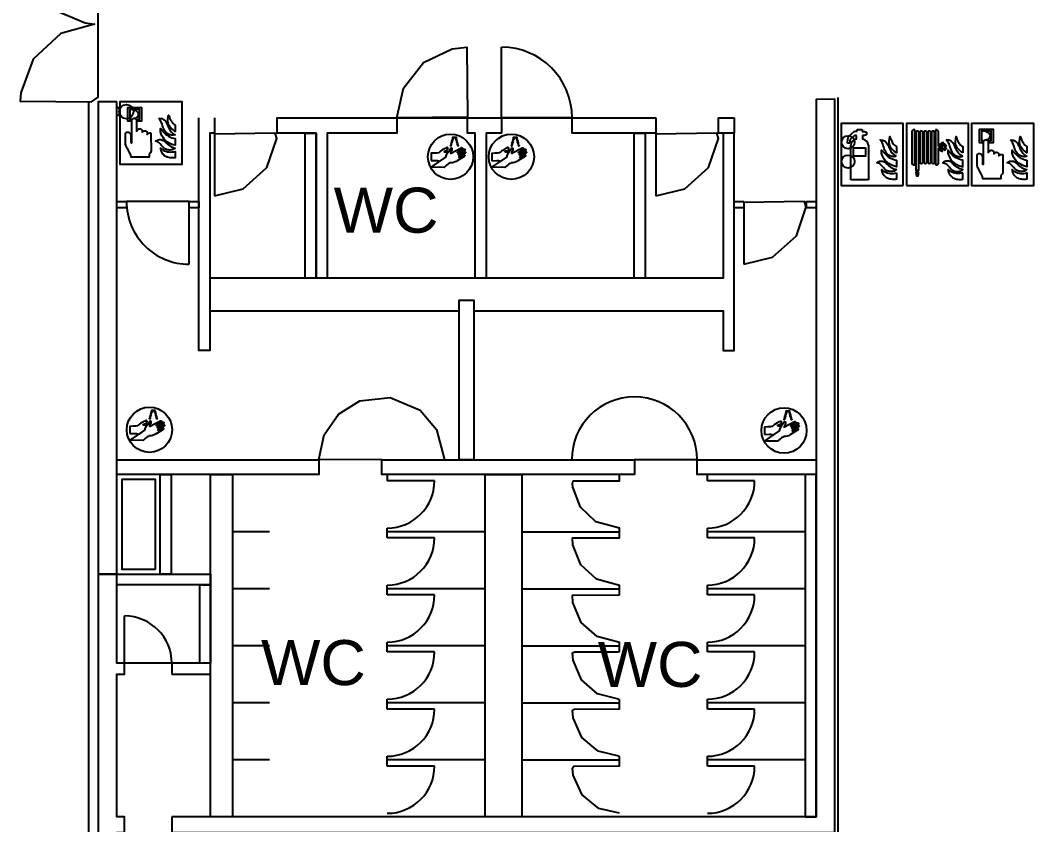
# Model space of a CAD drawing. Header units: metres. Extents: x 19 to 194, y 62 to 154.
# Drawn here: x 19.59 to 35.9, y 92.42 to 105.36 of the extents above; entities that cross this region are included whole.
import ezdxf

# ---------------------------------------------------------------- set-up
doc = ezdxf.new("R2010")
doc.units = ezdxf.units.M
doc.header["$MEASUREMENT"] = 0
doc.layers.add('ALL', color=7, linetype='Continuous')
doc.styles.add('Arial', font='Arial.ttf')

msp = doc.modelspace()

# ---------------------------------------------------------------- linework, layer by layer
at = {"layer": 'ALL', "color": 18, "lineweight": 25, "true_color": 0x000000}
for points in [[(19.585, 106.5578), (19.7094, 106.0129), (20.0943, 105.5484), (20.6307, 105.3204), (20.7813, 105.3014), (20.236, 105.1479), (19.7919, 104.7381), (19.5938, 104.1963), (19.5851, 104.0624), (20.7323, 104.0478), (20.84, 104.1232), (20.84, 106.4501), (20.7484, 106.5578), (19.7304, 106.5578)], [(21.14, 104.0478), (20.84, 104.0478), (20.84, 96.4503), (21.14, 96.4503)], [(21.18, 103.9578), (21.18, 103.8278), (21.14, 103.8278), (21.14, 103.9578)], [(22.025, 92.5403), (22.025, 92.2903), (32.7, 92.2903), (32.7, 104.0928), (32.4, 104.0903), (32.4, 92.5403)], [(25.65, 103.7953), (25.65, 103.5453), (24.525, 103.5453), (24.525, 101.2103), (24.35, 101.2103), (24.35, 103.5453), (23.72, 103.5453), (23.72, 103.7953)], [(27.335, 103.7953), (27.335, 103.5453), (27.085, 103.5453), (27.085, 101.2103), (26.91, 101.2103), (26.91, 103.5453), (26.785, 103.5453), (26.785, 103.7953)], [(29.82, 103.7953), (29.82, 103.5453), (28.47, 103.5453), (28.47, 103.7953)], [(31.08, 103.7953), (31.08, 103.5453), (30.83, 103.5453), (30.83, 103.7953)], [(26.89, 100.6853), (30.905, 100.6853), (30.905, 100.0453), (31.08, 100.0453), (31.08, 103.5453), (30.905, 103.5453), (30.905, 101.2103), (22.635, 101.2103), (22.635, 100.6853), (26.65, 100.6853), (26.65, 100.8603), (26.89, 100.8603), (26.89, 100.6853)], [(22.71, 102.5353), (23.1754, 102.6489), (23.5573, 102.9955), (23.7163, 103.4592), (23.6898, 103.5453), (22.71, 103.5302), (22.71, 102.6597)], [(24.175, 103.5453), (24.35, 103.5453), (24.35, 101.2103), (24.175, 101.2103)], [(29.645, 103.5453), (29.645, 101.2103), (29.47, 101.2103), (29.47, 103.5453)], [(29.82, 102.5353), (30.2854, 102.6489), (30.6673, 102.9955), (30.8263, 103.4592), (30.7998, 103.5453), (29.82, 103.5302), (29.82, 102.6597)], [(22.46, 102.4452), (22.46, 102.3452), (22.305, 102.3452), (22.305, 102.4452)], [(31.235, 102.4452), (31.235, 102.3452), (31.08, 102.3452), (31.08, 102.4452)], [(31.235, 101.4352), (31.7004, 101.5488), (32.0823, 101.8954), (32.2413, 102.3591), (32.2148, 102.4452), (31.235, 102.4301), (31.235, 101.5596)], [(32.4, 102.4452), (32.4, 102.3452), (32.245, 102.3452), (32.245, 102.4452)], [(26.89, 100.8603), (26.89, 98.2903), (26.65, 98.2903), (26.65, 100.8603)], [(24.395, 98.2903), (24.395, 98.0503), (21.14, 98.0503), (21.14, 98.2903)], [(29.475, 98.2903), (29.475, 98.0503), (25.405, 98.0503), (25.405, 98.2903)], [(30.485, 98.2903), (32.4, 98.2903), (32.4, 98.0503), (30.485, 98.0503)], [(21.76, 96.5303), (21.76, 97.9703), (21.22, 97.9703), (21.2201, 96.5303)], [(22.015, 98.0503), (22.015, 96.4503), (21.84, 96.4503), (21.84, 98.0503)], [(23, 98.0503), (23, 92.5403), (22.6501, 92.5403), (22.6501, 98.0503)], [(27.66, 98.0503), (27.66, 92.5403), (27.07, 92.5403), (27.07, 98.0503)], [(21.265, 95.0153), (21.14, 95.0153), (21.14, 96.4503), (20.84, 96.4503), (20.84, 92.2303), (21.14, 92.2303), (21.14, 92.2903), (21.265, 92.2903), (21.265, 92.5403), (21.14, 92.5403), (21.14, 94.8403), (21.265, 94.8403)], [(22.65, 96.4503), (22.65, 96.2753), (21.14, 96.2753), (21.14, 96.4503)], [(22.65, 96.2753), (22.65, 95.0153), (22.475, 95.0153), (22.475, 96.2753)]]:
    msp.add_lwpolyline(points, close=True, dxfattribs=at)
for points in [[(25.65, 103.7952), (25.7538, 104.2695), (26.0773, 104.6826), (26.539, 104.9033), (26.7747, 104.9302), (26.785, 103.8028), (25.6538, 103.7952), (26.785, 103.7952)], [(27.335, 103.7953), (27.335, 104.9303)], [(32.75, 104.1202), (32.75, 92.2653)], [(20.69, 92.2303), (20.69, 104.0478)], [(22.71, 103.7953), (22.71, 103.5453), (22.635, 103.5453), (22.635, 100.0453), (22.46, 100.0453), (22.46, 103.7953)], [(27.085, 103.7953), (28.47, 103.7953)], [(28.47, 103.7953), (27.335, 103.7953)], [(21.14, 102.3452), (21.14, 102.4452)], [(21.14, 102.4452), (21.295, 102.4452)], [(21.295, 102.3452), (21.14, 102.3452)], [(22.305, 102.4452), (21.295, 102.4452)], [(21.295, 102.4452), (21.295, 102.3452)], [(22.305, 101.4352), (22.305, 102.4452)], [(25.405, 98.2903), (24.395, 98.2931), (24.4781, 98.6914), (24.7111, 99.0242), (25.0543, 99.2375), (25.5419, 99.291), (26.023, 99.0892), (26.289, 98.7789), (26.415, 98.2903)], [(30.485, 98.2903), (29.4749, 98.2903)], [(26.255, 97.9503), (25.495, 97.9503)], [(25.4968, 97.9503), (25.4968, 98.0503)], [(29.235, 92.5986), (28.8987, 92.6771), (28.6335, 92.894), (28.4896, 93.2103), (28.4757, 93.3245), (28.498, 93.3586), (29.235, 93.362), (29.235, 93.5069), (29.2256, 93.517), (28.89, 93.5998), (28.6277, 93.82), (28.4878, 94.1381), (28.4754, 94.2523), (28.5077, 94.277), (29.235, 94.2824), (29.235, 94.4273), (29.2161, 94.4355), (28.8813, 94.5226), (28.6219, 94.7461), (28.4861, 95.066), (28.4751, 95.1801), (28.5174, 95.1953), (29.2127, 95.1953), (29.235, 95.2027), (29.235, 95.3476), (28.8727, 95.4455), (28.6163, 95.6722), (28.4845, 95.9938), (28.475, 96.1079), (29.2224, 96.1136), (29.235, 96.1231), (29.235, 96.2679), (28.8642, 96.3686), (28.6107, 96.5985), (28.483, 96.9217), (28.4787, 97.032), (29.232, 97.032), (29.235, 97.1883), (28.8557, 97.2917), (28.6053, 97.5248), (28.4817, 97.8496), (28.4762, 97.9067), (28.4884, 97.9503), (29.235, 97.9512), (29.235, 98.0503)], [(30.65, 97.9503), (30.65, 98.0503)], [(31.41, 97.9503), (30.65, 97.9503)], [(32.225, 98.0503), (32.225, 92.5403), (32.4, 92.5403), (32.4, 98.0503)], [(23.6, 97.132), (23, 97.132)], [(25.495, 97.032), (25.495, 97.1903)], [(27.07, 97.132), (25.495, 97.132)], [(27.66, 97.132), (29.235, 97.132)], [(30.65, 97.032), (30.65, 97.1903)], [(32.225, 97.1319), (30.65, 97.1319)], [(26.255, 97.032), (25.495, 97.032)], [(31.41, 97.0319), (30.65, 97.0319)], [(23.6, 96.2136), (23, 96.2136)], [(25.495, 96.1137), (25.495, 96.272)], [(27.07, 96.2136), (25.495, 96.2136)], [(27.66, 96.2136), (29.235, 96.2136)], [(30.65, 96.1136), (30.65, 96.2719)], [(32.225, 96.2136), (30.65, 96.2136)], [(26.255, 96.1136), (25.495, 96.1136)], [(31.41, 96.1136), (30.65, 96.1136)], [(21.265, 95.0153), (21.265, 95.7753)], [(25.495, 95.1953), (25.495, 95.3536)], [(30.65, 95.1953), (30.65, 95.3536)], [(23.6, 95.2953), (23, 95.2953)], [(27.07, 95.2953), (25.495, 95.2953)], [(26.255, 95.1953), (25.495, 95.1953)], [(27.66, 95.2953), (29.235, 95.2953)], [(32.225, 95.2953), (30.65, 95.2953)], [(31.41, 95.1953), (30.65, 95.1953)], [(22.025, 95.0153), (21.265, 95.0153)], [(22.025, 95.0153), (22.025, 94.8403)], [(22.65, 95.0153), (22.025, 95.0153)], [(22.65, 94.8403), (22.65, 95.0153)], [(22.025, 94.8403), (22.65, 94.8403)], [(23.6, 94.377), (23, 94.377)], [(25.495, 94.277), (25.495, 94.4353)], [(27.07, 94.377), (25.495, 94.377)], [(27.66, 94.377), (29.235, 94.377)], [(30.65, 94.277), (30.65, 94.4353)], [(32.225, 94.3769), (30.65, 94.3769)], [(26.255, 94.277), (25.495, 94.277)], [(31.41, 94.2769), (30.65, 94.2769)], [(25.495, 93.3587), (25.495, 93.517)], [(30.65, 93.3586), (30.65, 93.5169)], [(23.6, 93.4586), (23, 93.4586)], [(27.07, 93.4586), (25.495, 93.4586)], [(26.255, 93.3586), (25.495, 93.3586)], [(27.66, 93.4586), (29.235, 93.4586)], [(32.225, 93.4586), (30.65, 93.4586)], [(31.41, 93.3586), (30.65, 93.3586)]]:
    msp.add_lwpolyline(points, dxfattribs=at)
at = {"layer": 'ALL', "color": 1, "lineweight": 25}
for points in [[(21.69, 104.0478), (21.19, 104.0478), (21.19, 103.0478), (22.19, 103.0478)], [(35.4043, 103.7018), (34.9043, 103.7018), (34.9043, 102.7018), (35.9043, 102.7018)], [(32.9111, 103.4484), (32.9231, 103.4944)], [(32.9232, 103.4944), (33.0205, 103.5761)], [(33.0209, 103.5084), (32.9457, 103.4397)], [(33.0205, 103.5761), (33.0616, 103.5761)], [(33.0497, 103.5084), (33.021, 103.5084)], [(33.0497, 103.4484), (33.0497, 103.5084)], [(33.0616, 103.5761), (33.0616, 103.6057)], [(33.0616, 103.6057), (33.1408, 103.6057)], [(33.1408, 103.6057), (33.1408, 103.5711)], [(33.1408, 103.5711), (33.1787, 103.5711)], [(33.1497, 103.5084), (33.1497, 103.4484)], [(33.1787, 103.5084), (33.1497, 103.5084)], [(33.1787, 103.5711), (33.2123, 103.5626)], [(33.2123, 103.5184), (33.1787, 103.5084)], [(33.2123, 103.5626), (33.2123, 103.5185)], [(34.3458, 103.6021), (34.322, 103.6021)], [(34.322, 103.6021), (34.322, 103.036)], [(34.3696, 103.5797), (34.3458, 103.6021)], [(34.3695, 103.3315), (34.3695, 103.5798)], [(32.9076, 103.3845), (32.9111, 103.4483)], [(32.9412, 103.3845), (32.9076, 103.3845)], [(32.9457, 103.4397), (32.9412, 103.3845)], [(32.9583, 102.7973), (32.9583, 103.3513)], [(33.2411, 103.3513), (33.2411, 102.7973)], [(34.3806, 103.3314), (34.3695, 103.3314)], [(34.3695, 103.0543), (34.3695, 103.3106)], [(34.3695, 103.3106), (34.3806, 103.3106)], [(34.4386, 103.3314), (34.3979, 103.3314)], [(34.3979, 103.3106), (34.4386, 103.3106)], [(34.4386, 103.3721), (34.4386, 103.3314)], [(34.4386, 103.3106), (34.4386, 103.2699)], [(34.4594, 103.3314), (34.4594, 103.3721)], [(34.5001, 103.3314), (34.4594, 103.3314)], [(34.4594, 103.3106), (34.5001, 103.3106)], [(34.4594, 103.2699), (34.4594, 103.3106)], [(34.322, 103.036), (34.3458, 103.036)], [(34.3458, 103.036), (34.3696, 103.0543)], [(33.2411, 102.7973), (32.9583, 102.7973)]]:
    msp.add_lwpolyline(points, dxfattribs=at)
for points in [[(21.19, 103.0478), (22.19, 103.0478), (22.19, 104.0478), (21.19, 104.0478)], [(21.3726, 103.7389), (21.3159, 103.7389), (21.3159, 103.9585), (21.5355, 103.9585), (21.5355, 103.7389), (21.4713, 103.7389), (21.4713, 103.772), (21.5024, 103.772), (21.5024, 103.9247), (21.349, 103.9247), (21.349, 103.772), (21.3726, 103.772), (21.3726, 103.7389)], [(22.0621, 103.5857), (22.0444, 103.6003), (22.0268, 103.6159), (22.0107, 103.633), (21.9961, 103.6512), (21.9837, 103.6704), (21.9733, 103.6911), (21.9665, 103.7129), (21.9629, 103.7358), (21.9629, 103.7597), (21.9733, 103.836), (21.98, 103.8189), (21.9873, 103.8012), (21.9946, 103.783), (22.0029, 103.7654), (22.0122, 103.7477), (22.0221, 103.7306), (22.034, 103.715), (22.047, 103.7005), (22.0626, 103.6875), (22.0802, 103.6766), (22.0802, 103.5728), (22.0621, 103.5857)], [(21.2809, 103.5464), (21.2845, 103.5526), (21.2892, 103.5573), (21.2944, 103.5609), (21.2996, 103.5625), (21.3058, 103.564), (21.3121, 103.564), (21.3188, 103.5635), (21.3245, 103.5625), (21.3307, 103.5614), (21.35, 103.5474), (21.3588, 103.5329), (21.3635, 103.5173), (21.3645, 103.5012), (21.3661, 103.3934), (21.3681, 103.3905), (21.379, 103.3905), (21.3816, 103.3934), (21.3816, 103.744), (21.3817, 103.7461), (21.3818, 103.7482), (21.3821, 103.7503), (21.3824, 103.7524), (21.3828, 103.7545), (21.3834, 103.7565), (21.384, 103.7585), (21.3847, 103.7604), (21.3855, 103.7624), (21.3864, 103.7642), (21.3874, 103.7661), (21.3884, 103.7678), (21.3896, 103.7695), (21.3908, 103.7712), (21.3921, 103.7727), (21.3934, 103.7742), (21.3948, 103.7756), (21.3963, 103.777), (21.3979, 103.7782), (21.3995, 103.7794), (21.4011, 103.7805), (21.4028, 103.7814), (21.4046, 103.7823), (21.4064, 103.7831), (21.4082, 103.7838), (21.41, 103.7844), (21.4119, 103.7848), (21.4138, 103.7852), (21.4157, 103.7855), (21.4176, 103.7856), (21.4195, 103.7857), (21.4214, 103.7856), (21.4234, 103.7855), (21.4253, 103.7852), (21.4272, 103.7848), (21.429, 103.7844), (21.4309, 103.7838), (21.4327, 103.7831), (21.4345, 103.7823), (21.4362, 103.7814), (21.4379, 103.7805), (21.4396, 103.7794), (21.4412, 103.7782), (21.4427, 103.777), (21.4442, 103.7756), (21.4456, 103.7742), (21.447, 103.7727), (21.4483, 103.7712), (21.4495, 103.7695), (21.4506, 103.7678), (21.4517, 103.7661), (21.4527, 103.7642), (21.4536, 103.7624), (21.4544, 103.7604), (21.4551, 103.7585), (21.4557, 103.7565), (21.4562, 103.7545), (21.4567, 103.7524), (21.457, 103.7503), (21.4572, 103.7482), (21.4574, 103.7461), (21.4574, 103.744), (21.4574, 103.7437), (21.4574, 103.5798), (21.4657, 103.5957), (21.4709, 103.6004), (21.4766, 103.6045), (21.4891, 103.6118), (21.4959, 103.6144), (21.5026, 103.616), (21.5094, 103.617), (21.5166, 103.617), (21.5234, 103.6154), (21.5291, 103.6128), (21.5338, 103.6092), (21.5374, 103.605), (21.541, 103.6004), (21.5441, 103.5952), (21.5462, 103.59), (21.5478, 103.5848), (21.5493, 103.5791), (21.5504, 103.5729), (21.5494, 103.5602), (21.5561, 103.5713), (21.5618, 103.5749), (21.568, 103.5786), (21.5743, 103.5812), (21.581, 103.5832), (21.5878, 103.5843), (21.5945, 103.5848), (21.6007, 103.5832), (21.6075, 103.5812), (21.6132, 103.5775), (21.6179, 103.5744), (21.621, 103.5703), (21.6231, 103.5661), (21.6246, 103.5614), (21.6257, 103.5568), (21.6267, 103.5521), (21.6272, 103.5469), (21.6283, 103.5417), (21.6293, 103.537), (21.6277, 103.5248), (21.6355, 103.5355), (21.6407, 103.5386), (21.6459, 103.5417), (21.6516, 103.5448), (21.6568, 103.5474), (21.6625, 103.549), (21.6682, 103.55), (21.6739, 103.55), (21.6802, 103.549), (21.69, 103.5419), (21.6911, 103.2534), (21.69, 103.251), (21.6854, 103.2406), (21.6797, 103.2309), (21.6734, 103.2229), (21.6682, 103.2185), (21.6641, 103.214), (21.661, 103.2091), (21.6594, 103.2039), (21.6594, 103.1575), (21.3729, 103.1575), (21.3644, 103.1954), (21.3437, 103.2354), (21.323, 103.2759), (21.3121, 103.2956), (21.3011, 103.3158), (21.2908, 103.3356), (21.2809, 103.3701)], [(21.8175, 103.7872), (21.8622, 103.7799), (21.8959, 103.7628), (21.9213, 103.7374), (21.9416, 103.7067), (21.9582, 103.6725), (21.9738, 103.6361), (21.9909, 103.6013), (22.0122, 103.5686), (22.0402, 103.5411), (22.0771, 103.5208), (22.0636, 103.5167), (22.0496, 103.5141), (22.035, 103.5136), (22.021, 103.5146), (22.0065, 103.5172), (21.9925, 103.5208), (21.979, 103.526), (21.9655, 103.5328), (21.9535, 103.5401), (21.9421, 103.5484), (21.9213, 103.5686), (21.9058, 103.5904), (21.8933, 103.6143), (21.8834, 103.6392), (21.8757, 103.6652), (21.8673, 103.6911), (21.859, 103.7166), (21.8481, 103.7415), (21.8346, 103.7654), (21.8175, 103.7872)], [(33.8043, 102.7018), (33.8043, 103.7018), (32.8043, 103.7018), (32.8043, 102.7018)], [(33.8543, 102.7018), (34.8543, 102.7018), (34.8543, 103.7018), (33.8543, 103.7018)], [(34.9043, 102.7018), (35.9043, 102.7018), (35.9043, 103.7018), (34.9043, 103.7018)], [(22.0802, 103.4599), (22.0802, 103.3524), (22.048, 103.3592), (22.0159, 103.3701), (21.9852, 103.3851), (21.9561, 103.4033), (21.9291, 103.4246), (21.9047, 103.449), (21.8835, 103.4755), (21.8653, 103.5046), (21.8513, 103.5352), (21.8414, 103.5674), (21.8414, 103.6193), (21.8601, 103.5954), (21.8803, 103.5731), (21.9016, 103.5518), (21.924, 103.5316), (21.9478, 103.5134), (21.9728, 103.4973), (21.9987, 103.4838), (22.0252, 103.4729), (22.0522, 103.4646), (22.0802, 103.4599)], [(33.6944, 103.3305), (33.6944, 103.2267), (33.6763, 103.2396), (33.6586, 103.2542), (33.641, 103.2698), (33.6249, 103.2869), (33.6103, 103.3051), (33.5979, 103.3243), (33.5875, 103.345), (33.5807, 103.3668), (33.5771, 103.3897), (33.5771, 103.4136), (33.5875, 103.4899), (33.5942, 103.4728), (33.6015, 103.4551), (33.6088, 103.4369), (33.6171, 103.4193), (33.6264, 103.4016), (33.6363, 103.3845), (33.6482, 103.3689), (33.6612, 103.3544), (33.6768, 103.3414), (33.6944, 103.3305)], [(33.988, 103.6021), (33.9643, 103.6021), (33.9405, 103.5797), (33.9405, 103.0543), (33.9643, 103.036), (33.988, 103.036)], [(34.0531, 103.5618), (34.0531, 103.5626), (34.053, 103.5634), (34.0528, 103.5642), (34.0526, 103.565), (34.0524, 103.5658), (34.0521, 103.5665), (34.0517, 103.5673), (34.0513, 103.568), (34.0509, 103.5688), (34.0503, 103.5695), (34.0498, 103.5702), (34.0492, 103.5709), (34.0485, 103.5715), (34.0478, 103.5721), (34.0471, 103.5727), (34.0463, 103.5733), (34.0454, 103.5739), (34.0446, 103.5744), (34.0437, 103.5749), (34.0427, 103.5754), (34.0418, 103.5758), (34.0408, 103.5762), (34.0398, 103.5765), (34.0387, 103.5769), (34.0376, 103.5771), (34.0366, 103.5774), (34.0355, 103.5776), (34.0343, 103.5778), (34.0332, 103.5779), (34.0321, 103.578), (34.0309, 103.5781), (34.0298, 103.5781), (34.0287, 103.5781), (34.0275, 103.578), (34.0264, 103.5779), (34.0253, 103.5778), (34.0241, 103.5776), (34.023, 103.5774), (34.0219, 103.5771), (34.0209, 103.5769), (34.0198, 103.5765), (34.0188, 103.5762), (34.0178, 103.5758), (34.0169, 103.5754), (34.0159, 103.5749), (34.015, 103.5744), (34.0142, 103.5739), (34.0133, 103.5733), (34.0125, 103.5727), (34.0118, 103.5721), (34.0111, 103.5715), (34.0104, 103.5709), (34.0098, 103.5702), (34.0093, 103.5695), (34.0087, 103.5688), (34.0083, 103.568), (34.0079, 103.5673), (34.0075, 103.5665), (34.0072, 103.5658), (34.0069, 103.565), (34.0068, 103.5642), (34.0066, 103.5634), (34.0065, 103.5626), (34.0065, 103.5618), (34.0065, 102.9494), (34.0531, 102.9494)], [(34.1162, 103.5618), (34.1162, 103.5626), (34.1161, 103.5634), (34.1159, 103.5642), (34.1157, 103.565), (34.1155, 103.5658), (34.1152, 103.5665), (34.1148, 103.5673), (34.1144, 103.568), (34.114, 103.5688), (34.1134, 103.5695), (34.1129, 103.5702), (34.1123, 103.5709), (34.1116, 103.5715), (34.1109, 103.5721), (34.1102, 103.5727), (34.1094, 103.5733), (34.1085, 103.5739), (34.1077, 103.5744), (34.1068, 103.5749), (34.1058, 103.5754), (34.1049, 103.5758), (34.1039, 103.5762), (34.1029, 103.5765), (34.1018, 103.5769), (34.1007, 103.5771), (34.0997, 103.5774), (34.0986, 103.5776), (34.0974, 103.5778), (34.0963, 103.5779), (34.0952, 103.578), (34.094, 103.5781), (34.0929, 103.5781), (34.0918, 103.5781), (34.0906, 103.578), (34.0895, 103.5779), (34.0884, 103.5778), (34.0872, 103.5776), (34.0861, 103.5774), (34.085, 103.5771), (34.084, 103.5769), (34.0829, 103.5765), (34.0819, 103.5762), (34.0809, 103.5758), (34.08, 103.5754), (34.079, 103.5749), (34.0781, 103.5744), (34.0773, 103.5739), (34.0764, 103.5733), (34.0756, 103.5727), (34.0749, 103.5721), (34.0742, 103.5715), (34.0735, 103.5709), (34.0729, 103.5702), (34.0724, 103.5695), (34.0718, 103.5688), (34.0714, 103.568), (34.071, 103.5673), (34.0706, 103.5665), (34.0703, 103.5658), (34.07, 103.565), (34.0699, 103.5642), (34.0697, 103.5634), (34.0696, 103.5626), (34.0696, 103.5618), (34.0696, 103.0761), (34.0696, 103.0753), (34.0697, 103.0745), (34.0699, 103.0737), (34.07, 103.0729), (34.0703, 103.0721), (34.0706, 103.0713), (34.071, 103.0706), (34.0714, 103.0698), (34.0718, 103.0691), (34.0724, 103.0684), (34.0729, 103.0677), (34.0735, 103.067), (34.0742, 103.0664), (34.0749, 103.0657), (34.0756, 103.0651), (34.0764, 103.0645), (34.0773, 103.064), (34.0781, 103.0635), (34.079, 103.063), (34.08, 103.0625), (34.0809, 103.0621), (34.0819, 103.0617), (34.0829, 103.0613), (34.084, 103.061), (34.085, 103.0607), (34.0861, 103.0605), (34.0872, 103.0603), (34.0884, 103.0601), (34.0895, 103.0599), (34.0906, 103.0598), (34.0918, 103.0598), (34.0929, 103.0598), (34.094, 103.0598), (34.0952, 103.0598), (34.0963, 103.0599), (34.0974, 103.0601), (34.0986, 103.0603), (34.0997, 103.0605), (34.1007, 103.0607), (34.1018, 103.061), (34.1029, 103.0613), (34.1039, 103.0617), (34.1049, 103.0621), (34.1058, 103.0625), (34.1068, 103.063), (34.1077, 103.0635), (34.1085, 103.064), (34.1094, 103.0645), (34.1102, 103.0651), (34.1109, 103.0657), (34.1116, 103.0664), (34.1123, 103.067), (34.1129, 103.0677), (34.1134, 103.0684), (34.114, 103.0691), (34.1144, 103.0698), (34.1148, 103.0706), (34.1152, 103.0713), (34.1155, 103.0721), (34.1157, 103.0729), (34.1159, 103.0737), (34.1161, 103.0745), (34.1162, 103.0753), (34.1162, 103.0761)], [(34.1805, 103.5618), (34.1805, 103.5626), (34.1804, 103.5634), (34.1802, 103.5642), (34.18, 103.565), (34.1798, 103.5658), (34.1795, 103.5665), (34.1791, 103.5673), (34.1787, 103.568), (34.1783, 103.5688), (34.1777, 103.5695), (34.1772, 103.5702), (34.1766, 103.5709), (34.1759, 103.5715), (34.1752, 103.5721), (34.1745, 103.5727), (34.1737, 103.5733), (34.1728, 103.5739), (34.172, 103.5744), (34.1711, 103.5749), (34.1701, 103.5754), (34.1692, 103.5758), (34.1682, 103.5762), (34.1672, 103.5765), (34.1661, 103.5769), (34.165, 103.5771), (34.164, 103.5774), (34.1629, 103.5776), (34.1617, 103.5778), (34.1606, 103.5779), (34.1595, 103.578), (34.1583, 103.5781), (34.1572, 103.5781), (34.1561, 103.5781), (34.1549, 103.578), (34.1538, 103.5779), (34.1527, 103.5778), (34.1515, 103.5776), (34.1504, 103.5774), (34.1493, 103.5771), (34.1483, 103.5769), (34.1472, 103.5765), (34.1462, 103.5762), (34.1452, 103.5758), (34.1443, 103.5754), (34.1433, 103.5749), (34.1424, 103.5744), (34.1416, 103.5739), (34.1407, 103.5733), (34.1399, 103.5727), (34.1392, 103.5721), (34.1385, 103.5715), (34.1378, 103.5709), (34.1372, 103.5702), (34.1367, 103.5695), (34.1361, 103.5688), (34.1357, 103.568), (34.1353, 103.5673), (34.1349, 103.5665), (34.1346, 103.5658), (34.1343, 103.565), (34.1342, 103.5642), (34.134, 103.5634), (34.1339, 103.5626), (34.1339, 103.5618), (34.1339, 103.0761), (34.1339, 103.0753), (34.134, 103.0745), (34.1342, 103.0737), (34.1343, 103.0729), (34.1346, 103.0721), (34.1349, 103.0713), (34.1353, 103.0706), (34.1357, 103.0698), (34.1361, 103.0691), (34.1367, 103.0684), (34.1372, 103.0677), (34.1378, 103.067), (34.1385, 103.0664), (34.1392, 103.0657), (34.1399, 103.0651), (34.1407, 103.0645), (34.1416, 103.064), (34.1424, 103.0635), (34.1433, 103.063), (34.1443, 103.0625), (34.1452, 103.0621), (34.1462, 103.0617), (34.1472, 103.0613), (34.1483, 103.061), (34.1493, 103.0607), (34.1504, 103.0605), (34.1515, 103.0603), (34.1527, 103.0601), (34.1538, 103.0599), (34.1549, 103.0598), (34.1561, 103.0598), (34.1572, 103.0598), (34.1583, 103.0598), (34.1595, 103.0598), (34.1606, 103.0599), (34.1617, 103.0601), (34.1629, 103.0603), (34.164, 103.0605), (34.165, 103.0607), (34.1661, 103.061), (34.1672, 103.0613), (34.1682, 103.0617), (34.1692, 103.0621), (34.1701, 103.0625), (34.1711, 103.063), (34.172, 103.0635), (34.1728, 103.064), (34.1737, 103.0645), (34.1745, 103.0651), (34.1752, 103.0657), (34.1759, 103.0664), (34.1766, 103.067), (34.1772, 103.0677), (34.1777, 103.0684), (34.1783, 103.0691), (34.1787, 103.0698), (34.1791, 103.0706), (34.1795, 103.0713), (34.1798, 103.0721), (34.18, 103.0729), (34.1802, 103.0737), (34.1804, 103.0745), (34.1805, 103.0753), (34.1805, 103.0761)], [(34.2449, 103.5618), (34.2449, 103.5626), (34.2448, 103.5634), (34.2446, 103.5642), (34.2444, 103.565), (34.2442, 103.5658), (34.2439, 103.5665), (34.2435, 103.5673), (34.2431, 103.568), (34.2427, 103.5688), (34.2421, 103.5695), (34.2416, 103.5702), (34.241, 103.5709), (34.2403, 103.5715), (34.2396, 103.5721), (34.2389, 103.5727), (34.2381, 103.5733), (34.2372, 103.5739), (34.2364, 103.5744), (34.2355, 103.5749), (34.2345, 103.5754), (34.2336, 103.5758), (34.2326, 103.5762), (34.2316, 103.5765), (34.2305, 103.5769), (34.2294, 103.5771), (34.2284, 103.5774), (34.2273, 103.5776), (34.2261, 103.5778), (34.225, 103.5779), (34.2239, 103.578), (34.2227, 103.5781), (34.2216, 103.5781), (34.2205, 103.5781), (34.2193, 103.578), (34.2182, 103.5779), (34.2171, 103.5778), (34.2159, 103.5776), (34.2148, 103.5774), (34.2137, 103.5771), (34.2127, 103.5769), (34.2116, 103.5765), (34.2106, 103.5762), (34.2096, 103.5758), (34.2087, 103.5754), (34.2077, 103.5749), (34.2068, 103.5744), (34.206, 103.5739), (34.2051, 103.5733), (34.2043, 103.5727), (34.2036, 103.5721), (34.2029, 103.5715), (34.2022, 103.5709), (34.2016, 103.5702), (34.2011, 103.5695), (34.2005, 103.5688), (34.2001, 103.568), (34.1997, 103.5673), (34.1993, 103.5665), (34.199, 103.5658), (34.1987, 103.565), (34.1986, 103.5642), (34.1984, 103.5634), (34.1983, 103.5626), (34.1983, 103.5618), (34.1983, 103.0761), (34.1983, 103.0753), (34.1984, 103.0745), (34.1986, 103.0737), (34.1987, 103.0729), (34.199, 103.0721), (34.1993, 103.0713), (34.1997, 103.0706), (34.2001, 103.0698), (34.2005, 103.0691), (34.2011, 103.0684), (34.2016, 103.0677), (34.2022, 103.067), (34.2029, 103.0664), (34.2036, 103.0657), (34.2043, 103.0651), (34.2051, 103.0645), (34.206, 103.064), (34.2068, 103.0635), (34.2077, 103.063), (34.2087, 103.0625), (34.2096, 103.0621), (34.2106, 103.0617), (34.2116, 103.0613), (34.2127, 103.061), (34.2137, 103.0607), (34.2148, 103.0605), (34.2159, 103.0603), (34.2171, 103.0601), (34.2182, 103.0599), (34.2193, 103.0598), (34.2205, 103.0598), (34.2216, 103.0598), (34.2227, 103.0598), (34.2239, 103.0598), (34.225, 103.0599), (34.2261, 103.0601), (34.2273, 103.0603), (34.2284, 103.0605), (34.2294, 103.0607), (34.2305, 103.061), (34.2316, 103.0613), (34.2326, 103.0617), (34.2336, 103.0621), (34.2345, 103.0625), (34.2355, 103.063), (34.2364, 103.0635), (34.2372, 103.064), (34.2381, 103.0645), (34.2389, 103.0651), (34.2396, 103.0657), (34.2403, 103.0664), (34.241, 103.067), (34.2416, 103.0677), (34.2421, 103.0684), (34.2427, 103.0691), (34.2431, 103.0698), (34.2435, 103.0706), (34.2439, 103.0713), (34.2442, 103.0721), (34.2444, 103.0729), (34.2446, 103.0737), (34.2448, 103.0745), (34.2449, 103.0753), (34.2449, 103.0761)], [(34.306, 103.5618), (34.306, 103.5626), (34.3059, 103.5634), (34.3057, 103.5642), (34.3055, 103.565), (34.3053, 103.5658), (34.305, 103.5665), (34.3046, 103.5673), (34.3042, 103.568), (34.3038, 103.5688), (34.3032, 103.5695), (34.3027, 103.5702), (34.3021, 103.5709), (34.3014, 103.5715), (34.3007, 103.5721), (34.3, 103.5727), (34.2992, 103.5733), (34.2983, 103.5739), (34.2975, 103.5744), (34.2966, 103.5749), (34.2956, 103.5754), (34.2947, 103.5758), (34.2937, 103.5762), (34.2927, 103.5765), (34.2916, 103.5769), (34.2905, 103.5771), (34.2895, 103.5774), (34.2884, 103.5776), (34.2872, 103.5778), (34.2861, 103.5779), (34.285, 103.578), (34.2838, 103.5781), (34.2827, 103.5781), (34.2816, 103.5781), (34.2804, 103.578), (34.2793, 103.5779), (34.2782, 103.5778), (34.277, 103.5776), (34.2759, 103.5774), (34.2748, 103.5771), (34.2738, 103.5769), (34.2727, 103.5765), (34.2717, 103.5762), (34.2707, 103.5758), (34.2698, 103.5754), (34.2688, 103.5749), (34.2679, 103.5744), (34.2671, 103.5739), (34.2662, 103.5733), (34.2654, 103.5727), (34.2647, 103.5721), (34.264, 103.5715), (34.2633, 103.5709), (34.2627, 103.5702), (34.2622, 103.5695), (34.2616, 103.5688), (34.2612, 103.568), (34.2608, 103.5673), (34.2604, 103.5665), (34.2601, 103.5658), (34.2598, 103.565), (34.2597, 103.5642), (34.2595, 103.5634), (34.2594, 103.5626), (34.2594, 103.5618), (34.2594, 103.0761), (34.2594, 103.0753), (34.2595, 103.0745), (34.2597, 103.0737), (34.2598, 103.0729), (34.2601, 103.0721), (34.2604, 103.0713), (34.2608, 103.0706), (34.2612, 103.0698), (34.2616, 103.0691), (34.2622, 103.0684), (34.2627, 103.0677), (34.2633, 103.067), (34.264, 103.0664), (34.2647, 103.0657), (34.2654, 103.0651), (34.2662, 103.0645), (34.2671, 103.064), (34.2679, 103.0635), (34.2688, 103.063), (34.2698, 103.0625), (34.2707, 103.0621), (34.2717, 103.0617), (34.2727, 103.0613), (34.2738, 103.061), (34.2748, 103.0607), (34.2759, 103.0605), (34.277, 103.0603), (34.2782, 103.0601), (34.2793, 103.0599), (34.2804, 103.0598), (34.2816, 103.0598), (34.2827, 103.0598), (34.2838, 103.0598), (34.285, 103.0598), (34.2861, 103.0599), (34.2872, 103.0601), (34.2884, 103.0603), (34.2895, 103.0605), (34.2905, 103.0607), (34.2916, 103.061), (34.2927, 103.0613), (34.2937, 103.0617), (34.2947, 103.0621), (34.2956, 103.0625), (34.2966, 103.063), (34.2975, 103.0635), (34.2983, 103.064), (34.2992, 103.0645), (34.3, 103.0651), (34.3007, 103.0657), (34.3014, 103.0664), (34.3021, 103.067), (34.3027, 103.0677), (34.3032, 103.0684), (34.3038, 103.0691), (34.3042, 103.0698), (34.3046, 103.0706), (34.305, 103.0713), (34.3053, 103.0721), (34.3055, 103.0729), (34.3057, 103.0737), (34.3059, 103.0745), (34.306, 103.0753), (34.306, 103.0761)], [(34.7604, 103.2267), (34.7423, 103.2396), (34.7246, 103.2542), (34.707, 103.2698), (34.6909, 103.2869), (34.6763, 103.3051), (34.6639, 103.3243), (34.6535, 103.345), (34.6467, 103.3668), (34.6431, 103.3897), (34.6431, 103.4136), (34.6535, 103.4899), (34.6602, 103.4728), (34.6675, 103.4551), (34.6748, 103.4369), (34.6831, 103.4193), (34.6924, 103.4016), (34.7023, 103.3845), (34.7142, 103.3689), (34.7272, 103.3544), (34.7428, 103.3414), (34.7604, 103.3305)], [(35.0868, 103.3929), (35.0301, 103.3929), (35.0301, 103.6125), (35.2497, 103.6125), (35.2497, 103.3929), (35.1855, 103.3929), (35.1855, 103.426), (35.2166, 103.426), (35.2166, 103.5787), (35.0632, 103.5787), (35.0632, 103.426), (35.0868, 103.426), (35.0868, 103.3929)], [(35.7763, 103.2396), (35.7586, 103.2542), (35.741, 103.2698), (35.7249, 103.2869), (35.7103, 103.3051), (35.6979, 103.3243), (35.6875, 103.345), (35.6807, 103.3668), (35.6771, 103.3897), (35.6771, 103.4136), (35.6875, 103.4899), (35.6942, 103.4728), (35.7015, 103.4551), (35.7088, 103.4369), (35.7171, 103.4193), (35.7264, 103.4016), (35.7363, 103.3845), (35.7482, 103.3689), (35.7612, 103.3544), (35.7768, 103.3414), (35.7944, 103.3305), (35.7944, 103.2267), (35.7763, 103.2396)], [(21.8709, 103.3368), (21.8554, 103.355), (21.8398, 103.3726), (21.8237, 103.3887), (21.8055, 103.4022), (21.7847, 103.4116), (21.7619, 103.4162), (21.7718, 103.424), (21.7832, 103.4303), (21.7951, 103.4355), (21.8076, 103.4391), (21.8211, 103.4417), (21.8346, 103.4422), (21.8481, 103.4417), (21.8616, 103.4391), (21.874, 103.4355), (21.8865, 103.4303), (21.9042, 103.4147), (21.9213, 103.3991), (21.9395, 103.383), (21.9576, 103.368), (21.9763, 103.3534), (21.9955, 103.3399), (22.0158, 103.328), (22.036, 103.3181), (22.0579, 103.3103), (22.0802, 103.3056), (22.0693, 103.2963), (22.0568, 103.2885), (22.0433, 103.2828), (22.0293, 103.2786), (22.0148, 103.2755), (22.0002, 103.2745), (21.9852, 103.2745), (21.9706, 103.2755), (21.9561, 103.2781), (21.9421, 103.2812), (21.9213, 103.2901), (21.9031, 103.3031), (21.8865, 103.3186), (21.8709, 103.3368)], [(21.9561, 103.1585), (21.9374, 103.1658), (21.9203, 103.1746), (21.9042, 103.1865), (21.8902, 103.2011), (21.8813, 103.2099), (21.8741, 103.2192), (21.8678, 103.2291), (21.8621, 103.2395), (21.8575, 103.2504), (21.8538, 103.2613), (21.8512, 103.2722), (21.8486, 103.2836), (21.8466, 103.294), (21.845, 103.3049), (21.8642, 103.2883), (21.885, 103.2748), (21.9068, 103.2628), (21.9302, 103.254), (21.9546, 103.2478), (21.9795, 103.2436), (22.0044, 103.2421), (22.0298, 103.2436), (22.0553, 103.2467), (22.0802, 103.253), (22.0802, 103.1491), (22.0589, 103.1481), (22.0371, 103.1481), (22.0158, 103.1486), (21.9951, 103.1502), (21.9753, 103.1538), (21.9561, 103.1585)], [(32.9978, 103.3028), (32.9978, 103.1809), (33.2016, 103.1809), (33.2016, 103.3028), (32.9978, 103.3028)], [(33.6914, 103.1747), (33.6779, 103.1706), (33.6639, 103.168), (33.6493, 103.1675), (33.6353, 103.1685), (33.6208, 103.1711), (33.6068, 103.1747), (33.5933, 103.1799), (33.5798, 103.1867), (33.5678, 103.194), (33.5564, 103.2023), (33.5356, 103.2225), (33.5201, 103.2443), (33.5076, 103.2682), (33.4977, 103.2931), (33.49, 103.3191), (33.4816, 103.345), (33.4733, 103.3705), (33.4624, 103.3954), (33.4489, 103.4193), (33.4318, 103.4411), (33.4765, 103.4338), (33.5102, 103.4167), (33.5356, 103.3913), (33.5559, 103.3606), (33.5725, 103.3264), (33.5881, 103.29), (33.6052, 103.2552), (33.6265, 103.2225), (33.6545, 103.195), (33.6914, 103.1747)], [(34.654, 103.29), (34.6384, 103.3264), (34.6218, 103.3606), (34.6015, 103.3913), (34.5761, 103.4167), (34.5424, 103.4338), (34.4977, 103.4411), (34.5148, 103.4193), (34.5283, 103.3954), (34.5392, 103.3705), (34.5475, 103.345), (34.5559, 103.3191), (34.5636, 103.2931), (34.5735, 103.2682), (34.586, 103.2443), (34.6015, 103.2225), (34.6223, 103.2023), (34.6337, 103.194), (34.6457, 103.1867), (34.6592, 103.1799), (34.6727, 103.1747), (34.6867, 103.1711), (34.7012, 103.1685), (34.7152, 103.1675), (34.7298, 103.168), (34.7438, 103.1706), (34.7573, 103.1747), (34.7204, 103.195), (34.6924, 103.2225), (34.6711, 103.2552)], [(34.9951, 103.2003), (34.9987, 103.2065), (35.0034, 103.2112), (35.0086, 103.2148), (35.0138, 103.2164), (35.02, 103.2179), (35.0263, 103.2179), (35.033, 103.2174), (35.0387, 103.2164), (35.0449, 103.2153), (35.0642, 103.2013), (35.073, 103.1868), (35.0777, 103.1712), (35.0787, 103.1551), (35.0803, 103.0473), (35.0823, 103.0444), (35.0932, 103.0444), (35.0958, 103.0473), (35.0958, 103.3979), (35.0959, 103.4), (35.096, 103.4021), (35.0963, 103.4042), (35.0966, 103.4063), (35.097, 103.4084), (35.0976, 103.4104), (35.0982, 103.4124), (35.0989, 103.4143), (35.0997, 103.4163), (35.1006, 103.4181), (35.1016, 103.42), (35.1026, 103.4217), (35.1038, 103.4234), (35.105, 103.4251), (35.1063, 103.4266), (35.1076, 103.4281), (35.109, 103.4295), (35.1105, 103.4309), (35.1121, 103.4321), (35.1137, 103.4333), (35.1153, 103.4344), (35.117, 103.4353), (35.1188, 103.4362), (35.1206, 103.437), (35.1224, 103.4377), (35.1242, 103.4383), (35.1261, 103.4387), (35.128, 103.4391), (35.1299, 103.4394), (35.1318, 103.4395), (35.1337, 103.4396), (35.1356, 103.4395), (35.1376, 103.4394), (35.1395, 103.4391), (35.1414, 103.4387), (35.1432, 103.4383), (35.1451, 103.4377), (35.1469, 103.437), (35.1487, 103.4362), (35.1504, 103.4353), (35.1521, 103.4344), (35.1538, 103.4333), (35.1554, 103.4321), (35.1569, 103.4309), (35.1584, 103.4295), (35.1598, 103.4281), (35.1612, 103.4266), (35.1625, 103.4251), (35.1637, 103.4234), (35.1648, 103.4217), (35.1659, 103.42), (35.1669, 103.4181), (35.1678, 103.4163), (35.1686, 103.4143), (35.1693, 103.4124), (35.1699, 103.4104), (35.1704, 103.4084), (35.1709, 103.4063), (35.1712, 103.4042), (35.1714, 103.4021), (35.1716, 103.4), (35.1716, 103.3979), (35.1716, 103.3976), (35.1716, 103.2337), (35.1799, 103.2496), (35.1851, 103.2543), (35.1908, 103.2584), (35.2033, 103.2657), (35.2101, 103.2683), (35.2168, 103.2699), (35.2236, 103.2709), (35.2308, 103.2709), (35.2376, 103.2693), (35.2433, 103.2667), (35.248, 103.2631), (35.2516, 103.2589), (35.2552, 103.2543), (35.2583, 103.2491), (35.2604, 103.2439), (35.262, 103.2387), (35.2635, 103.233), (35.2646, 103.2268), (35.2636, 103.2141), (35.2703, 103.2252), (35.276, 103.2288), (35.2822, 103.2325), (35.2885, 103.2351), (35.2952, 103.2371), (35.302, 103.2382), (35.3087, 103.2387), (35.3149, 103.2371), (35.3217, 103.2351), (35.3274, 103.2314), (35.3321, 103.2283), (35.3352, 103.2242), (35.3373, 103.22), (35.3388, 103.2153), (35.3399, 103.2107), (35.3409, 103.206), (35.3414, 103.2008), (35.3425, 103.1956), (35.3435, 103.1909), (35.3419, 103.1787), (35.3497, 103.1894), (35.3549, 103.1925), (35.3601, 103.1956), (35.3658, 103.1987), (35.371, 103.2013), (35.3767, 103.2029), (35.3824, 103.2039), (35.3881, 103.2039), (35.3944, 103.2029), (35.4042, 103.1958), (35.4053, 102.9073), (35.4042, 102.9049), (35.3996, 102.8945), (35.3939, 102.8848), (35.3876, 102.8768), (35.3824, 102.8724), (35.3783, 102.8679), (35.3752, 102.863), (35.3736, 102.8578), (35.3736, 102.8114), (35.0871, 102.8114), (35.0786, 102.8493), (35.0579, 102.8893), (35.0372, 102.9298), (35.0263, 102.9495), (35.0153, 102.9697), (35.005, 102.9895), (34.9951, 103.024)], [(35.5318, 103.4411), (35.5765, 103.4338), (35.6102, 103.4167), (35.6356, 103.3913), (35.6559, 103.3606), (35.6725, 103.3264), (35.6881, 103.29), (35.7052, 103.2552), (35.7265, 103.2225), (35.7545, 103.195), (35.7914, 103.1747), (35.7779, 103.1706), (35.7639, 103.168), (35.7493, 103.1675), (35.7353, 103.1685), (35.7208, 103.1711), (35.7068, 103.1747), (35.6933, 103.1799), (35.6798, 103.1867), (35.6678, 103.194), (35.6564, 103.2023), (35.6356, 103.2225), (35.6201, 103.2443), (35.6076, 103.2682), (35.5977, 103.2931), (35.59, 103.3191), (35.5816, 103.345), (35.5733, 103.3705), (35.5624, 103.3954), (35.5489, 103.4193), (35.5318, 103.4411)], [(33.6944, 103.1139), (33.6944, 103.0064), (33.6622, 103.0132), (33.6301, 103.0241), (33.5994, 103.0391), (33.5703, 103.0573), (33.5433, 103.0786), (33.5189, 103.103), (33.4977, 103.1295), (33.4795, 103.1586), (33.4655, 103.1892), (33.4556, 103.2214), (33.4556, 103.2733), (33.4743, 103.2494), (33.4945, 103.2271), (33.5158, 103.2058), (33.5382, 103.1856), (33.562, 103.1674), (33.587, 103.1513), (33.6129, 103.1378), (33.6394, 103.1269), (33.6664, 103.1186), (33.6944, 103.1139)], [(34.653, 103.1513), (34.628, 103.1674), (34.6042, 103.1856), (34.5818, 103.2058), (34.5605, 103.2271), (34.5403, 103.2494), (34.5216, 103.2733), (34.5216, 103.2214), (34.5315, 103.1892), (34.5455, 103.1586), (34.5637, 103.1295), (34.5849, 103.103), (34.6093, 103.0786), (34.6363, 103.0573), (34.6654, 103.0391), (34.6961, 103.0241), (34.7282, 103.0132), (34.7604, 103.0064), (34.7604, 103.1139), (34.7324, 103.1186), (34.7054, 103.1269), (34.6789, 103.1378)], [(35.7944, 103.1139), (35.7944, 103.0064), (35.7622, 103.0132), (35.7301, 103.0241), (35.6994, 103.0391), (35.6703, 103.0573), (35.6433, 103.0786), (35.6189, 103.103), (35.5977, 103.1295), (35.5795, 103.1586), (35.5655, 103.1892), (35.5556, 103.2214), (35.5556, 103.2733), (35.5743, 103.2494), (35.5945, 103.2271), (35.6158, 103.2058), (35.6382, 103.1856), (35.662, 103.1674), (35.687, 103.1513), (35.7129, 103.1378), (35.7394, 103.1269), (35.7664, 103.1186), (35.7944, 103.1139)], [(33.6945, 102.9596), (33.6836, 102.9503), (33.6711, 102.9425), (33.6576, 102.9368), (33.6436, 102.9326), (33.6291, 102.9295), (33.6145, 102.9285), (33.5995, 102.9285), (33.5849, 102.9295), (33.5704, 102.9321), (33.5564, 102.9352), (33.5356, 102.9441), (33.5174, 102.9571), (33.5008, 102.9726), (33.4852, 102.9908), (33.4697, 103.009), (33.4541, 103.0266), (33.438, 103.0427), (33.4198, 103.0562), (33.399, 103.0656), (33.3762, 103.0702), (33.3861, 103.078), (33.3975, 103.0843), (33.4094, 103.0895), (33.4219, 103.0931), (33.4354, 103.0957), (33.4489, 103.0962), (33.4624, 103.0957), (33.4759, 103.0931), (33.4883, 103.0895), (33.5008, 103.0843), (33.5185, 103.0687), (33.5356, 103.0531), (33.5538, 103.037), (33.5719, 103.022), (33.5906, 103.0074), (33.6098, 102.9939), (33.6301, 102.982), (33.6503, 102.9721), (33.6722, 102.9643), (33.6945, 102.9596)], [(34.6016, 103.0531), (34.5845, 103.0687), (34.5668, 103.0843), (34.5543, 103.0895), (34.5419, 103.0931), (34.5284, 103.0957), (34.5149, 103.0962), (34.5014, 103.0957), (34.4879, 103.0931), (34.4754, 103.0895), (34.4635, 103.0843), (34.4521, 103.078), (34.4422, 103.0702), (34.465, 103.0656), (34.4858, 103.0562), (34.504, 103.0427), (34.5201, 103.0266), (34.5357, 103.009), (34.5512, 102.9908), (34.5668, 102.9726), (34.5834, 102.9571), (34.6016, 102.9441), (34.6224, 102.9352), (34.6364, 102.9321), (34.6509, 102.9295), (34.6655, 102.9285), (34.6805, 102.9285), (34.6951, 102.9295), (34.7096, 102.9326), (34.7236, 102.9368), (34.7371, 102.9425), (34.7496, 102.9503), (34.7605, 102.9596), (34.7382, 102.9643), (34.7163, 102.9721), (34.6961, 102.982), (34.6758, 102.9939), (34.6566, 103.0074), (34.6379, 103.022), (34.6198, 103.037)], [(35.5852, 102.9908), (35.5697, 103.009), (35.5541, 103.0266), (35.538, 103.0427), (35.5198, 103.0562), (35.499, 103.0656), (35.4762, 103.0702), (35.4861, 103.078), (35.4975, 103.0843), (35.5094, 103.0895), (35.5219, 103.0931), (35.5354, 103.0957), (35.5489, 103.0962), (35.5624, 103.0957), (35.5759, 103.0931), (35.5883, 103.0895), (35.6008, 103.0843), (35.6185, 103.0687), (35.6356, 103.0531), (35.6538, 103.037), (35.6719, 103.022), (35.6906, 103.0074), (35.7098, 102.9939), (35.7301, 102.982), (35.7503, 102.9721), (35.7722, 102.9643), (35.7945, 102.9596), (35.7836, 102.9503), (35.7711, 102.9425), (35.7576, 102.9368), (35.7436, 102.9326), (35.7291, 102.9295), (35.7145, 102.9285), (35.6995, 102.9285), (35.6849, 102.9295), (35.6704, 102.9321), (35.6564, 102.9352), (35.6356, 102.9441), (35.6174, 102.9571), (35.6008, 102.9726), (35.5852, 102.9908)], [(33.6945, 102.907), (33.6945, 102.8031), (33.6732, 102.8021), (33.6514, 102.8021), (33.6301, 102.8026), (33.6094, 102.8042), (33.5896, 102.8078), (33.5704, 102.8125), (33.5517, 102.8198), (33.5346, 102.8286), (33.5185, 102.8405), (33.5045, 102.8551), (33.4956, 102.8639), (33.4884, 102.8732), (33.4821, 102.8831), (33.4764, 102.8935), (33.4718, 102.9044), (33.4681, 102.9153), (33.4655, 102.9262), (33.4629, 102.9376), (33.4609, 102.948), (33.4593, 102.9589), (33.4785, 102.9423), (33.4993, 102.9288), (33.5211, 102.9168), (33.5445, 102.908), (33.5689, 102.9018), (33.5938, 102.8976), (33.6187, 102.8961), (33.6441, 102.8976), (33.6696, 102.9007), (33.6945, 102.907)], [(34.0531, 102.9171), (34.0065, 102.9171), (34.0163, 102.8575), (34.0432, 102.8575)], [(34.7605, 102.907), (34.7356, 102.9007), (34.7101, 102.8976), (34.6847, 102.8961), (34.6598, 102.8976), (34.6349, 102.9018), (34.6105, 102.908), (34.5871, 102.9168), (34.5653, 102.9288), (34.5445, 102.9423), (34.5253, 102.9589), (34.5269, 102.948), (34.5289, 102.9376), (34.5315, 102.9262), (34.5341, 102.9153), (34.5378, 102.9044), (34.5424, 102.8935), (34.5481, 102.8831), (34.5544, 102.8732), (34.5616, 102.8639), (34.5705, 102.8551), (34.5845, 102.8405), (34.6006, 102.8286), (34.6177, 102.8198), (34.6364, 102.8125), (34.6556, 102.8078), (34.6754, 102.8042), (34.6961, 102.8026), (34.7174, 102.8021), (34.7392, 102.8021), (34.7605, 102.8031)], [(35.6704, 102.8125), (35.6517, 102.8198), (35.6346, 102.8286), (35.6185, 102.8405), (35.6045, 102.8551), (35.5956, 102.8639), (35.5884, 102.8732), (35.5821, 102.8831), (35.5764, 102.8935), (35.5718, 102.9044), (35.5681, 102.9153), (35.5655, 102.9262), (35.5629, 102.9376), (35.5609, 102.948), (35.5593, 102.9589), (35.5785, 102.9423), (35.5993, 102.9288), (35.6211, 102.9168), (35.6445, 102.908), (35.6689, 102.9018), (35.6938, 102.8976), (35.7187, 102.8961), (35.7441, 102.8976), (35.7696, 102.9007), (35.7945, 102.907), (35.7945, 102.8031), (35.7732, 102.8021), (35.7514, 102.8021), (35.7301, 102.8026), (35.7094, 102.8042), (35.6896, 102.8078), (35.6704, 102.8125)]]:
    msp.add_lwpolyline(points, close=True, dxfattribs=at)
at = {"layer": 'ALL', "color": 4, "lineweight": 25}
for points in [[(26.1994, 103.1038), (26.2776, 103.1063), (26.3036, 103.1047), (26.3367, 103.0973), (26.3397, 103.0928), (26.44, 103.1617), (26.4508, 103.1997), (26.4703, 103.2365), (26.421, 103.2384), (26.4169, 103.24), (26.4136, 103.2438), (26.4144, 103.2501), (26.4316, 103.2599), (26.4489, 103.2657), (26.4618, 103.2741), (26.4724, 103.2914), (26.4737, 103.3011), (26.4715, 103.3086), (26.4675, 103.3122), (26.4631, 103.3144), (26.4551, 103.3131), (26.4374, 103.3038), (26.3953, 103.2843), (26.3736, 103.2701), (26.3594, 103.2604), (26.347, 103.2497), (26.3337, 103.2404), (26.3191, 103.2294), (26.2947, 103.2263), (26.2513, 103.2232), (26.1992, 103.2215), (26.1994, 103.1038)], [(26.2003, 102.9969), (26.44, 103.1617), (26.4509, 103.1996), (26.4704, 103.2365), (26.4953, 103.2722), (26.5183, 103.3062), (26.5233, 103.3081), (26.5332, 103.3041), (26.5369, 103.2914), (26.5351, 103.2688), (26.5139, 103.2333), (26.5128, 103.2239), (26.516, 103.2222), (26.5233, 103.2242), (26.6844, 103.311), (26.6922, 103.3125), (26.7008, 103.3081), (26.7046, 103.3019), (26.7035, 103.2931), (26.6944, 103.2857), (26.6203, 103.2369), (26.6208, 103.2336), (26.6238, 103.2333), (26.7326, 103.2897), (26.7412, 103.2897), (26.747, 103.2849), (26.7482, 103.2766), (26.7454, 103.2706), (26.7209, 103.2539), (26.6379, 103.2029), (26.6386, 103.2007), (26.6413, 103.1987), (26.743, 103.2496), (26.7512, 103.2481), (26.7564, 103.2427), (26.7574, 103.2359), (26.7541, 103.2293), (26.7464, 103.224), (26.647, 103.1632), (26.6461, 103.1601), (26.6483, 103.1581), (26.7263, 103.1958), (26.732, 103.1957), (26.7387, 103.1924), (26.741, 103.186), (26.7419, 103.1825), (26.7398, 103.1763), (26.7326, 103.1714), (26.6198, 103.1015), (26.6022, 103.0904), (26.5885, 103.0827), (26.5636, 103.0754), (26.5387, 103.0698), (26.5091, 103.0672), (26.4924, 103.0604), (26.4739, 103.0501), (26.4451, 103.0265), (26.4095, 102.9952), (26.2003, 102.9969)], [(27.1792, 103.1032), (27.2574, 103.1057), (27.2834, 103.1041), (27.3165, 103.0967), (27.3195, 103.0922), (27.4198, 103.1611), (27.4306, 103.1991), (27.4501, 103.2359), (27.4008, 103.2378), (27.3967, 103.2394), (27.3934, 103.2432), (27.3942, 103.2495), (27.4114, 103.2593), (27.4287, 103.2651), (27.4416, 103.2735), (27.4522, 103.2908), (27.4535, 103.3005), (27.4513, 103.308), (27.4473, 103.3116), (27.4429, 103.3138), (27.4349, 103.3125), (27.4172, 103.3032), (27.3751, 103.2837), (27.3534, 103.2695), (27.3392, 103.2598), (27.3268, 103.2491), (27.3135, 103.2398), (27.2989, 103.2288), (27.2745, 103.2257), (27.2311, 103.2226), (27.179, 103.2209), (27.1792, 103.1032)], [(27.1801, 102.9963), (27.4198, 103.1611), (27.4307, 103.199), (27.4502, 103.2359), (27.4751, 103.2716), (27.4981, 103.3056), (27.5031, 103.3075), (27.513, 103.3035), (27.5167, 103.2908), (27.5149, 103.2682), (27.4937, 103.2327), (27.4926, 103.2233), (27.4958, 103.2216), (27.5031, 103.2236), (27.6642, 103.3104), (27.672, 103.3119), (27.6806, 103.3075), (27.6844, 103.3013), (27.6833, 103.2925), (27.6742, 103.2851), (27.6001, 103.2363), (27.6006, 103.233), (27.6036, 103.2327), (27.7124, 103.2891), (27.721, 103.2891), (27.7268, 103.2843), (27.728, 103.276), (27.7252, 103.27), (27.7007, 103.2533), (27.6177, 103.2023), (27.6184, 103.2001), (27.6211, 103.1981), (27.7228, 103.249), (27.731, 103.2475), (27.7362, 103.2421), (27.7372, 103.2353), (27.7339, 103.2287), (27.7262, 103.2234), (27.6268, 103.1626), (27.6259, 103.1595), (27.6281, 103.1575), (27.7061, 103.1952), (27.7118, 103.1951), (27.7185, 103.1918), (27.7208, 103.1854), (27.7217, 103.1819), (27.7196, 103.1757), (27.7124, 103.1708), (27.5996, 103.1009), (27.582, 103.0898), (27.5683, 103.0821), (27.5434, 103.0748), (27.5185, 103.0692), (27.4889, 103.0666), (27.4722, 103.0598), (27.4537, 103.0495), (27.4249, 103.0259), (27.3893, 102.9946), (27.1801, 102.9963)], [(21.3514, 98.7094), (21.4296, 98.7119), (21.4556, 98.7103), (21.4887, 98.7029), (21.4917, 98.6984), (21.592, 98.7673), (21.6028, 98.8053), (21.6223, 98.8421), (21.573, 98.844), (21.5689, 98.8456), (21.5656, 98.8494), (21.5664, 98.8557), (21.5836, 98.8655), (21.6009, 98.8713), (21.6138, 98.8797), (21.6244, 98.897), (21.6257, 98.9067), (21.6235, 98.9142), (21.6195, 98.9178), (21.6151, 98.92), (21.6071, 98.9187), (21.5894, 98.9094), (21.5473, 98.8899), (21.5256, 98.8757), (21.5114, 98.866), (21.499, 98.8553), (21.4857, 98.846), (21.4711, 98.835), (21.4467, 98.8319), (21.4033, 98.8288), (21.3512, 98.8271), (21.3514, 98.7094)], [(21.3522, 98.6026), (21.5919, 98.7674), (21.6028, 98.8053), (21.6223, 98.8422), (21.6472, 98.8779), (21.6702, 98.9119), (21.6752, 98.9138), (21.6851, 98.9098), (21.6888, 98.8971), (21.687, 98.8745), (21.6658, 98.839), (21.6647, 98.8296), (21.6679, 98.8279), (21.6752, 98.8299), (21.8363, 98.9167), (21.8441, 98.9182), (21.8527, 98.9138), (21.8565, 98.9076), (21.8554, 98.8988), (21.8463, 98.8914), (21.7722, 98.8426), (21.7727, 98.8393), (21.7757, 98.839), (21.8845, 98.8954), (21.8931, 98.8954), (21.8989, 98.8906), (21.9001, 98.8823), (21.8973, 98.8763), (21.8728, 98.8596), (21.7898, 98.8086), (21.7905, 98.8064), (21.7932, 98.8044), (21.8949, 98.8553), (21.9031, 98.8538), (21.9083, 98.8484), (21.9093, 98.8416), (21.906, 98.835), (21.8983, 98.8297), (21.7989, 98.7689), (21.798, 98.7658), (21.8002, 98.7638), (21.8782, 98.8015), (21.8839, 98.8014), (21.8906, 98.7981), (21.8929, 98.7917), (21.8938, 98.7882), (21.8917, 98.782), (21.8845, 98.7771), (21.7717, 98.7072), (21.7541, 98.6961), (21.7404, 98.6884), (21.7155, 98.6811), (21.6906, 98.6755), (21.661, 98.6729), (21.6443, 98.6661), (21.6258, 98.6558), (21.597, 98.6322), (21.5614, 98.6009), (21.3522, 98.6026)], [(31.5692, 98.6977), (31.6474, 98.7002), (31.6734, 98.6986), (31.7065, 98.6912), (31.7095, 98.6867), (31.8098, 98.7556), (31.8206, 98.7936), (31.8401, 98.8304), (31.7908, 98.8323), (31.7867, 98.8339), (31.7834, 98.8377), (31.7842, 98.844), (31.8014, 98.8538), (31.8187, 98.8596), (31.8316, 98.868), (31.8422, 98.8853), (31.8435, 98.895), (31.8413, 98.9025), (31.8373, 98.9061), (31.8329, 98.9083), (31.8249, 98.907), (31.8072, 98.8977), (31.7651, 98.8782), (31.7434, 98.864), (31.7292, 98.8543), (31.7168, 98.8436), (31.7035, 98.8343), (31.6889, 98.8233), (31.6645, 98.8202), (31.6211, 98.8171), (31.569, 98.8154), (31.5692, 98.6977)], [(31.5701, 98.5908), (31.8098, 98.7556), (31.8207, 98.7935), (31.8402, 98.8304), (31.8651, 98.8661), (31.8881, 98.9001), (31.8931, 98.902), (31.903, 98.898), (31.9067, 98.8853), (31.9049, 98.8627), (31.8837, 98.8272), (31.8826, 98.8178), (31.8858, 98.8161), (31.8931, 98.8181), (32.0542, 98.9049), (32.062, 98.9064), (32.0706, 98.902), (32.0744, 98.8958), (32.0733, 98.887), (32.0642, 98.8796), (31.9901, 98.8308), (31.9906, 98.8275), (31.9936, 98.8272), (32.1024, 98.8836), (32.111, 98.8836), (32.1168, 98.8788), (32.118, 98.8705), (32.1152, 98.8645), (32.0907, 98.8478), (32.0077, 98.7968), (32.0084, 98.7946), (32.0111, 98.7926), (32.1128, 98.8435), (32.121, 98.842), (32.1262, 98.8366), (32.1272, 98.8298), (32.1239, 98.8232), (32.1162, 98.8179), (32.0168, 98.7571), (32.0159, 98.754), (32.0181, 98.752), (32.0961, 98.7897), (32.1018, 98.7896), (32.1085, 98.7863), (32.1108, 98.7799), (32.1117, 98.7764), (32.1096, 98.7702), (32.1024, 98.7653), (31.9896, 98.6954), (31.972, 98.6843), (31.9583, 98.6766), (31.9334, 98.6693), (31.9085, 98.6637), (31.8789, 98.6611), (31.8622, 98.6543), (31.8437, 98.644), (31.8149, 98.6204), (31.7793, 98.5891), (31.5701, 98.5908)]]:
    msp.add_lwpolyline(points, close=True, dxfattribs=at)
for points in [[(26.515, 103.2353), (26.5424, 103.2345)], [(27.4948, 103.2347), (27.5222, 103.2339)], [(21.667, 98.8409), (21.6944, 98.8401)], [(31.8848, 98.8292), (31.9122, 98.8284)]]:
    msp.add_lwpolyline(points, dxfattribs=at)
at = {"layer": 'ALL', "color": 18, "lineweight": 25, "true_color": 0x000000}
for centre, radius in [((21.2943, 103.8928), 0.1143), ((32.9149, 103.3999), 0.1055), ((32.9149, 103.0884), 0.1055)]:
    msp.add_circle(centre, radius, dxfattribs=at)
at = {"layer": 'ALL', "color": 4, "lineweight": 25}
for centre, radius in [((26.5136, 103.1661), 0.3645), ((26.5539, 103.4775), 0.00579), ((26.5756, 103.4763), 0.00579), ((26.5973, 103.4775), 0.00579), ((27.4934, 103.1655), 0.3645), ((27.5337, 103.4769), 0.00579), ((27.5554, 103.4758), 0.00579), ((27.5771, 103.4769), 0.00579), ((26.5185, 103.3455), 0.00579), ((26.5258, 103.3716), 0.00579), ((26.5327, 103.3973), 0.00579), ((26.5391, 103.4237), 0.00579), ((26.5472, 103.4503), 0.00579), ((26.604, 103.4503), 0.00579), ((26.6121, 103.4237), 0.00579), ((26.6185, 103.3973), 0.00579), ((26.6254, 103.3716), 0.00579), ((26.6326, 103.3455), 0.00579), ((27.4983, 103.3449), 0.00579), ((27.5056, 103.371), 0.00579), ((27.5125, 103.3967), 0.00579), ((27.5189, 103.4231), 0.00579), ((27.527, 103.4497), 0.00579), ((27.5838, 103.4497), 0.00579), ((27.5919, 103.4231), 0.00579), ((27.5982, 103.3967), 0.00579), ((27.6052, 103.371), 0.00579), ((27.6124, 103.3449), 0.00579), ((21.6656, 98.7717), 0.3645), ((21.6992, 99.056), 0.00579), ((21.7058, 99.0832), 0.00579), ((21.7275, 99.082), 0.00579), ((21.7493, 99.0832), 0.00579), ((21.7559, 99.056), 0.00579), ((31.8834, 98.76), 0.3645), ((31.9236, 99.0714), 0.00579), ((31.9454, 99.0703), 0.00579), ((31.9671, 99.0714), 0.00579), ((21.6705, 98.9512), 0.00579), ((21.6777, 98.9772), 0.00579), ((21.6847, 99.003), 0.00579), ((21.6911, 99.0293), 0.00579), ((21.764, 99.0293), 0.00579), ((21.7704, 99.003), 0.00579), ((21.7774, 98.9772), 0.00579), ((21.7846, 98.9512), 0.00579), ((31.8883, 98.9394), 0.00579), ((31.8955, 98.9655), 0.00579), ((31.9025, 98.9912), 0.00579), ((31.9089, 99.0176), 0.00579), ((31.917, 99.0442), 0.00579), ((31.9737, 99.0442), 0.00579), ((31.9819, 99.0176), 0.00579), ((31.9882, 98.9912), 0.00579), ((31.9952, 98.9655), 0.00579), ((32.0024, 98.9394), 0.00579)]:
    msp.add_circle(centre, radius, dxfattribs=at)
at = {"layer": 'ALL', "color": 18, "lineweight": 25, "true_color": 0x000000}
for centre, radius, start, end in [((27.335, 103.7953), 1.135, -0.00011, 89.99989), ((22.305, 102.4452), 1.01, 179.99989, -90.00011), ((29.475, 98.2903), 1.01, -0.00011, 179.99989), ((25.495, 97.9503), 0.76, -90.00011, -0.00011), ((30.65, 97.9503), 0.76, -90.00011, -0.00011), ((25.495, 97.032), 0.76, -90.00011, -0.00011), ((30.65, 97.0319), 0.76, -90.00011, -0.00011), ((25.495, 96.1136), 0.76, -90.00011, -0.00011), ((30.65, 96.1136), 0.76, -90.00011, -0.00011), ((21.265, 95.0153), 0.76, -0.00011, 89.99989), ((25.495, 95.1953), 0.76, -90.00011, -0.00011), ((30.65, 95.1953), 0.76, -90.00011, -0.00011), ((25.495, 94.277), 0.76, -90.00011, -0.00011), ((30.65, 94.2769), 0.76, -90.00011, -0.00011), ((25.495, 93.3586), 0.76, -90.00011, -0.00011), ((30.65, 93.3586), 0.76, -90.00011, -0.00011)]:
    msp.add_arc(centre, radius, start, end, dxfattribs=at)
at = {"layer": 'ALL', "color": 1, "lineweight": 25}
for centre, radius, start, end in [((21.4257, 103.8487), 0.061, -90, 90), ((21.4257, 103.8487), 0.061, -90, 90), ((35.14, 103.5027), 0.061, -90, 90), ((35.14, 103.5027), 0.061, -90, 90), ((33.0618, 103.3453), 0.1037, 96.73971, 176.69013), ((33.1375, 103.3453), 0.1037, 3.30987, 83.26029), ((34.449, 103.321), 0.0691, 81.33912, -98.6609), ((34.449, 103.321), 0.0691, 81.3391, 171.33912), ((34.449, 103.321), 0.0691, -171.33911, -98.66089), ((34.449, 103.321), 0.0521, 101.50685, 168.49315), ((34.449, 103.321), 0.0521, -168.49315, -101.50685), ((34.449, 103.321), 0.0521, 11.50685, 78.49315), ((34.449, 103.321), 0.0521, -78.49315, -11.50685)]:
    msp.add_arc(centre, radius, start, end, dxfattribs=at)

# ---------------------------------------------------------------- texts
at = {"layer": 'ALL', "color": 18, "true_color": 0x000000, "style": 'Arial'}
for p in [(24.6319, 101.9435), (23.4621, 94.6616), (28.8837, 94.6332)]:
    msp.add_text('WC', height=0.725, dxfattribs=at).set_placement(p)

doc.saveas('drawing.dxf')
